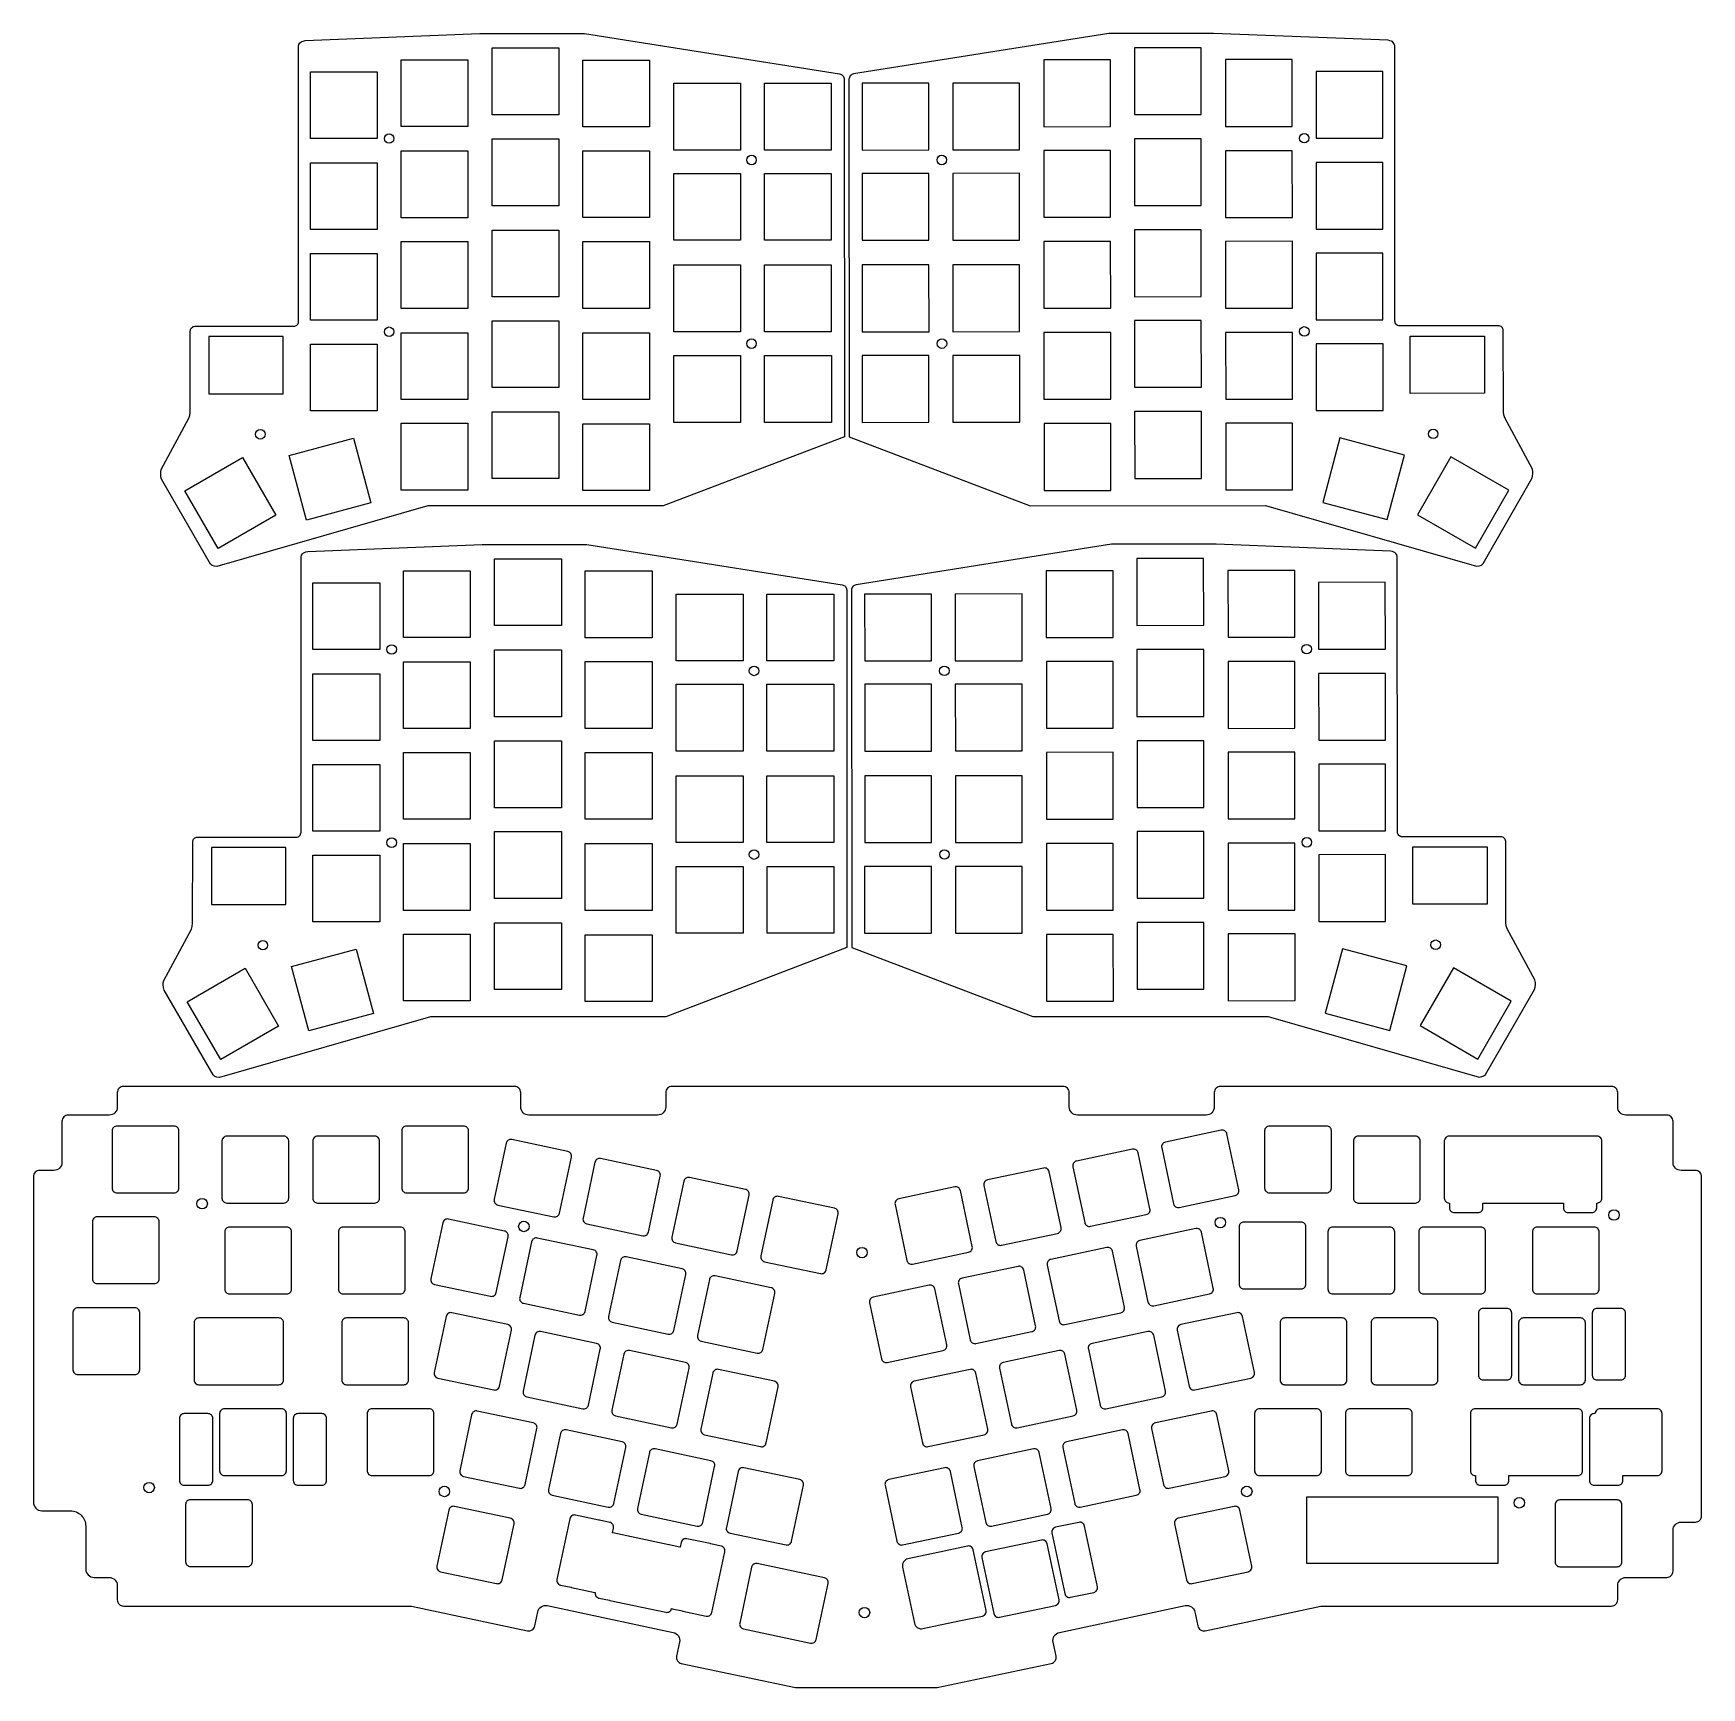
# Model space of a CAD drawing. Extents: x 4 to 354, y 2 to 349.
import ezdxf

# ---------------------------------------------------------------- set-up
doc = ezdxf.new("R2010")
doc.units = 0
doc.header["$MEASUREMENT"] = 0
doc.layers.get('0').update_dxf_attribs({"linetype": 'CONTINUOUS'})
doc.layers.add('BLACK', color=7, linetype='CONTINUOUS')

msp = doc.modelspace()

# ---------------------------------------------------------------- linework, layer by layer
at = {"color": 1, "linetype": 'Continuous'}
for points in [[(223.32, 122.47, -0.414214), (221.62, 124.17), (221.62, 127.17, 0.414214), (220.32, 128.47), (138.28, 128.47, 0.414214), (136.98, 127.17), (136.98, 124.17, -0.414214), (135.28, 122.47), (108.28, 122.47, -0.414214), (106.58, 124.17), (106.58, 127.17, 0.414214), (105.28, 128.47), (23.28, 128.47, 0.414214), (21.98, 127.17), (21.98, 124.17, -0.414214), (20.28, 122.47), (11.68, 122.47, 0.414214), (10.38, 121.17), (10.38, 112.57, -0.414214), (8.68, 110.87), (5.68, 110.87, 0.414214), (4.38, 109.57), (4.38, 41.3, 0.414214), (6.18, 39.5), (12.15, 39.5, -0.414214), (15.35, 36.3), (15.35, 27.33, 0.414214), (17.15, 25.53), (20.28, 25.53, -0.414214), (21.98, 23.83), (21.98, 20.83, 0.414214), (23.28, 19.53), (83.71, 19.53), (107.98, 14.37, 0.414214), (109.52, 15.37), (110.14, 18.31, -0.414214), (112.16, 19.62), (138.57, 14, -0.414214), (139.88, 11.99), (139.25, 9.05, 0.414214), (140.25, 7.51), (164.17, 2.43), (193.93, 2.43), (217.85, 7.51, 0.414214), (218.85, 9.05), (218.22, 11.99, -0.414214), (219.53, 14), (245.94, 19.62, -0.414214), (247.96, 18.31), (248.58, 15.37, 0.414214), (250.13, 14.37), (274.39, 19.53), (335.32, 19.53, 0.414214), (336.62, 20.83), (336.62, 23.83, -0.414214), (338.32, 25.53), (346.92, 25.53, 0.414214), (348.22, 26.83), (348.22, 35.43, -0.414214), (349.92, 37.13), (352.92, 37.13, 0.414214), (354.22, 38.43), (354.22, 109.57, 0.414214), (352.92, 110.87), (349.92, 110.87, -0.414214), (348.22, 112.57), (348.22, 121.17, 0.414214), (346.92, 122.47), (338.32, 122.47, -0.414214), (336.62, 124.17), (336.62, 127.17, 0.414214), (335.32, 128.47), (253.32, 128.47, 0.414214), (252.02, 127.17), (252.02, 124.17, -0.414214), (250.32, 122.47)], [(33.91, 120.17), (21.91, 120.17, 0.414214), (20.91, 119.17), (20.91, 107.17, 0.414214), (21.91, 106.17), (33.91, 106.17, 0.414214), (34.91, 107.17), (34.91, 119.17, 0.414214)], [(94.62, 120.17), (82.62, 120.17, 0.414214), (81.62, 119.17), (81.62, 107.17, 0.414214), (82.62, 106.17), (94.62, 106.17, 0.414214), (95.62, 107.17), (95.62, 119.17, 0.414214)], [(253.49, 119.29), (241.76, 116.79, 0.414214), (240.99, 115.6), (243.48, 103.87, 0.414214), (244.67, 103.1), (256.4, 105.59, 0.414214), (257.18, 106.78), (254.68, 118.52, 0.414214)], [(275.58, 120.17), (263.58, 120.17, 0.414214), (262.58, 119.17), (262.58, 107.17, 0.414214), (263.58, 106.17), (275.58, 106.17, 0.414214), (276.58, 107.17), (276.58, 119.17, 0.414214)], [(56.93, 118.03), (44.93, 118.03, 0.414214), (43.93, 117.03), (43.93, 105.03, 0.414214), (44.93, 104.03), (56.93, 104.03, 0.414214), (57.93, 105.03), (57.93, 117.03, 0.414214)], [(75.98, 118.03), (63.98, 118.03, 0.414214), (62.98, 117.03), (62.98, 105.03, 0.414214), (63.98, 104.03), (75.98, 104.03, 0.414214), (76.98, 105.03), (76.98, 117.03, 0.414214)], [(116.44, 114.81), (104.71, 117.31, 0.414214), (103.52, 116.54), (101.03, 104.8, 0.414214), (101.8, 103.61), (113.53, 101.12, 0.414214), (114.72, 101.89), (117.22, 113.62, 0.414214)], [(294.21, 118.03), (282.21, 118.03, 0.414214), (281.21, 117.03), (281.21, 105.03, 0.414214), (282.21, 104.03), (294.21, 104.03, 0.414214), (295.21, 105.03), (295.21, 117.03, 0.414214)], [(302.35, 102.03), (307.35, 102.03, 0.414214), (308.35, 103.03), (308.35, 104.03), (325.22, 104.03), (325.22, 103.03, 0.414214), (326.22, 102.03), (331.22, 102.03, 0.414214), (332.22, 103.03), (332.22, 104.03), (332.31, 104.03, 0.414214), (333.31, 105.03), (333.31, 117.03, 0.414214), (332.31, 118.03), (301.26, 118.03, 0.414214), (300.26, 117.03), (300.26, 105.03, 0.414214), (301.26, 104.03), (301.35, 104.03), (301.35, 103.03, 0.414214)], [(135.08, 110.85), (123.34, 113.34, 0.414214), (122.15, 112.57), (119.66, 100.84, 0.414214), (120.43, 99.65), (132.17, 97.16, 0.414214), (133.35, 97.93), (135.85, 109.66, 0.414214)], [(234.86, 115.32), (223.12, 112.83, 0.414214), (222.35, 111.64), (224.85, 99.91, 0.414214), (226.03, 99.14), (237.77, 101.63, 0.414214), (238.54, 102.82), (236.05, 114.55, 0.414214)], [(153.71, 106.89), (141.97, 109.38, 0.414214), (140.79, 108.61), (138.29, 96.88, 0.414214), (139.06, 95.69), (150.8, 93.19, 0.414214), (151.99, 93.97), (154.48, 105.7, 0.414214)], [(216.23, 111.36), (204.49, 108.87, 0.414214), (203.72, 107.68), (206.21, 95.95, 0.414214), (207.4, 95.17), (219.14, 97.67, 0.414214), (219.91, 98.86), (217.41, 110.59, 0.414214)], [(172.35, 102.93), (160.61, 105.42, 0.414214), (159.42, 104.65), (156.93, 92.92, 0.414214), (157.7, 91.73), (169.44, 89.23, 0.414214), (170.62, 90), (173.12, 101.74, 0.414214)], [(197.59, 107.4), (185.86, 104.91, 0.414214), (185.08, 103.72), (187.58, 91.98, 0.414214), (188.77, 91.21), (200.5, 93.71, 0.414214), (201.27, 94.9), (198.78, 106.63, 0.414214)], [(29.75, 101.12), (17.75, 101.12, 0.414214), (16.75, 100.12), (16.75, 88.12, 0.414214), (17.75, 87.12), (29.75, 87.12, 0.414214), (30.75, 88.12), (30.75, 100.12, 0.414214)], [(57.53, 98.98), (45.53, 98.98, 0.414214), (44.53, 97.98), (44.53, 85.98, 0.414214), (45.53, 84.98), (57.53, 84.98, 0.414214), (58.53, 85.98), (58.53, 97.98, 0.414214)], [(81.34, 98.98), (69.34, 98.98, 0.414214), (68.34, 97.98), (68.34, 85.98, 0.414214), (69.34, 84.98), (81.34, 84.98, 0.414214), (82.34, 85.98), (82.34, 97.98, 0.414214)], [(103.16, 98.16), (91.43, 100.66, 0.414214), (90.24, 99.89), (87.75, 88.15, 0.414214), (88.52, 86.96), (100.25, 84.47, 0.414214), (101.44, 85.24), (103.94, 96.97, 0.414214)], [(248.13, 98.68), (236.4, 96.18, 0.414214), (235.63, 94.99), (238.12, 83.26, 0.414214), (239.31, 82.49), (251.04, 84.98, 0.414214), (251.82, 86.17), (249.32, 97.91, 0.414214)], [(270.22, 100.04), (258.22, 100.04, 0.414214), (257.22, 99.04), (257.22, 87.04, 0.414214), (258.22, 86.04), (270.22, 86.04, 0.414214), (271.22, 87.04), (271.22, 99.04, 0.414214)], [(288.85, 98.98), (276.85, 98.98, 0.414214), (275.85, 97.98), (275.85, 85.98, 0.414214), (276.85, 84.98), (288.85, 84.98, 0.414214), (289.85, 85.98), (289.85, 97.98, 0.414214)], [(307.9, 98.98), (295.9, 98.98, 0.414214), (294.9, 97.98), (294.9, 85.98, 0.414214), (295.9, 84.98), (307.9, 84.98, 0.414214), (308.9, 85.98), (308.9, 97.98, 0.414214)], [(331.72, 98.98), (319.72, 98.98, 0.414214), (318.72, 97.98), (318.72, 85.98, 0.414214), (319.72, 84.98), (331.72, 84.98, 0.414214), (332.72, 85.98), (332.72, 97.98, 0.414214)], [(121.8, 94.2), (110.06, 96.69, 0.414214), (108.87, 95.92), (106.38, 84.19, 0.414214), (107.15, 83), (118.89, 80.51, 0.414214), (120.07, 81.28), (122.57, 93.01, 0.414214)], [(229.5, 94.71), (217.76, 92.22, 0.414214), (216.99, 91.03), (219.49, 79.3, 0.414214), (220.67, 78.53), (232.41, 81.02, 0.414214), (233.18, 82.21), (230.69, 93.94, 0.414214)], [(140.43, 90.24), (128.69, 92.73, 0.414214), (127.51, 91.96), (125.01, 80.23, 0.414214), (125.78, 79.04), (137.52, 76.54, 0.414214), (138.71, 77.32), (141.2, 89.05, 0.414214)], [(159.07, 86.28), (147.33, 88.77, 0.414214), (146.14, 88), (143.65, 76.27, 0.414214), (144.42, 75.08), (156.16, 72.58, 0.414214), (157.34, 73.35), (159.84, 85.09, 0.414214)], [(210.87, 90.75), (199.13, 88.26, 0.414214), (198.36, 87.07), (200.85, 75.34, 0.414214), (202.04, 74.56), (213.78, 77.06, 0.414214), (214.55, 78.25), (212.05, 89.98, 0.414214)], [(192.23, 86.79), (180.5, 84.3, 0.414214), (179.72, 83.11), (182.22, 71.37, 0.414214), (183.41, 70.6), (195.14, 73.1, 0.414214), (195.91, 74.29), (193.42, 86.02, 0.414214)], [(25.68, 82.07), (13.68, 82.07, 0.414214), (12.68, 81.07), (12.68, 69.07, 0.414214), (13.68, 68.07), (25.68, 68.07, 0.414214), (26.68, 69.07), (26.68, 81.07, 0.414214)], [(103.86, 78.53), (92.13, 81.03, 0.414214), (90.94, 80.26), (88.45, 68.52, 0.414214), (89.22, 67.33), (100.95, 64.84, 0.414214), (102.14, 65.61), (104.64, 77.34, 0.414214)], [(256.75, 81.03), (245.02, 78.53, 0.414214), (244.25, 77.34), (246.74, 65.61, 0.414214), (247.93, 64.84), (259.66, 67.33, 0.414214), (260.44, 68.52), (257.94, 80.26, 0.414214)], [(313.4, 81.93), (308.4, 81.93, 0.414214), (307.4, 80.93), (307.4, 67.93, 0.414214), (308.4, 66.93), (313.4, 66.93, 0.414214), (314.4, 67.93), (314.4, 80.93, 0.414214)], [(337.28, 81.93), (332.28, 81.93, 0.414214), (331.28, 80.93), (331.28, 67.93, 0.414214), (332.28, 66.93), (337.28, 66.93, 0.414214), (338.28, 67.93), (338.28, 80.93, 0.414214)], [(82.04, 79.93), (70.04, 79.93, 0.414214), (69.04, 78.93), (69.04, 66.93, 0.414214), (70.04, 65.93), (82.04, 65.93, 0.414214), (83.04, 66.93), (83.04, 78.93, 0.414214)], [(122.5, 74.57), (110.76, 77.06, 0.414214), (109.57, 76.29), (107.08, 64.56, 0.414214), (107.85, 63.37), (119.59, 60.88, 0.414214), (120.77, 61.65), (123.27, 73.38, 0.414214)], [(238.12, 77.06), (226.38, 74.57, 0.414214), (225.61, 73.38), (228.11, 61.65, 0.414214), (229.29, 60.88), (241.03, 63.37, 0.414214), (241.8, 64.56), (239.31, 76.29, 0.414214)], [(278.84, 79.93), (266.84, 79.93, 0.414214), (265.84, 78.93), (265.84, 66.93, 0.414214), (266.84, 65.93), (278.84, 65.93, 0.414214), (279.84, 66.93), (279.84, 78.93, 0.414214)], [(297.89, 79.93), (285.89, 79.93, 0.414214), (284.89, 78.93), (284.89, 66.93, 0.414214), (285.89, 65.93), (297.89, 65.93, 0.414214), (298.89, 66.93), (298.89, 78.93, 0.414214)], [(328.84, 79.93), (316.84, 79.93, 0.414214), (315.84, 78.93), (315.84, 66.93, 0.414214), (316.84, 65.93), (328.84, 65.93, 0.414214), (329.84, 66.93), (329.84, 78.93, 0.414214)], [(141.13, 70.61), (129.39, 73.1, 0.414214), (128.21, 72.33), (125.71, 60.6, 0.414214), (126.48, 59.41), (138.22, 56.91, 0.414214), (139.41, 57.69), (141.9, 69.42, 0.414214)], [(219.49, 73.1), (207.75, 70.61, 0.414214), (206.98, 69.42), (209.47, 57.69, 0.414214), (210.66, 56.91), (222.4, 59.41, 0.414214), (223.17, 60.6), (220.67, 72.33, 0.414214)], [(159.77, 66.65), (148.03, 69.14, 0.414214), (146.84, 68.37), (144.35, 56.64, 0.414214), (145.12, 55.45), (156.86, 52.95, 0.414214), (158.04, 53.72), (160.54, 65.46, 0.414214)], [(200.85, 69.14), (189.12, 66.65, 0.414214), (188.34, 65.46), (190.84, 53.72, 0.414214), (192.03, 52.95), (203.76, 55.45, 0.414214), (204.53, 56.64), (202.04, 68.37, 0.414214)], [(36, 44.88), (41, 44.88, 0.414214), (42, 45.88), (42, 58.88, 0.414214), (41, 59.88), (36, 59.88, 0.414214), (35, 58.88), (35, 45.88, 0.414214)], [(56.44, 60.88), (44.44, 60.88, 0.414214), (43.44, 59.88), (43.44, 47.88, 0.414214), (44.44, 46.88), (56.44, 46.88, 0.414214), (57.44, 47.88), (57.44, 59.88, 0.414214)], [(59.88, 44.88), (64.88, 44.88, 0.414214), (65.88, 45.88), (65.88, 58.88, 0.414214), (64.88, 59.88), (59.88, 59.88, 0.414214), (58.88, 58.88), (58.88, 45.88, 0.414214)], [(87.39, 60.88), (75.39, 60.88, 0.414214), (74.39, 59.88), (74.39, 47.88, 0.414214), (75.39, 46.88), (87.39, 46.88, 0.414214), (88.39, 47.88), (88.39, 59.88, 0.414214)], [(109.21, 57.92), (97.48, 60.42, 0.414214), (96.29, 59.65), (93.8, 47.91, 0.414214), (94.57, 46.72), (106.3, 44.23, 0.414214), (107.49, 45), (109.99, 56.73, 0.414214)], [(251.39, 60.42), (239.66, 57.92, 0.414214), (238.89, 56.73), (241.38, 45, 0.414214), (242.57, 44.23), (254.3, 46.72, 0.414214), (255.08, 47.91), (252.58, 59.65, 0.414214)], [(273.48, 60.88), (261.48, 60.88, 0.414214), (260.48, 59.88), (260.48, 47.88, 0.414214), (261.48, 46.88), (273.48, 46.88, 0.414214), (274.48, 47.88), (274.48, 59.88, 0.414214)], [(292.53, 60.88), (280.53, 60.88, 0.414214), (279.53, 59.88), (279.53, 47.88, 0.414214), (280.53, 46.88), (292.53, 46.88, 0.414214), (293.53, 47.88), (293.53, 59.88, 0.414214)], [(305.73, 59.88), (305.73, 47.88, 0.414214), (306.73, 46.88), (306.81, 46.88), (306.81, 45.88, 0.414214), (307.81, 44.88), (312.81, 44.88, 0.414214), (313.81, 45.88), (313.81, 46.88), (328.25, 46.88, 0.414214), (329.25, 47.88), (329.25, 59.88, 0.414214), (328.25, 60.88), (306.73, 60.88, 0.414214)], [(331.69, 59.88, 0.414214), (330.69, 58.88), (330.69, 45.88, 0.414214), (331.69, 44.88), (336.69, 44.88, 0.414214), (337.69, 45.88), (337.69, 46.88), (344.92, 46.88, 0.414214), (345.92, 47.88), (345.92, 59.88, 0.414214), (344.92, 60.88), (332.92, 60.88, 0.414214), (331.92, 59.88)], [(127.85, 53.96), (116.11, 56.45, 0.414214), (114.92, 55.68), (112.43, 43.95, 0.414214), (113.2, 42.76), (124.94, 40.27, 0.414214), (126.12, 41.04), (128.62, 52.77, 0.414214)], [(232.76, 56.45), (221.02, 53.96, 0.414214), (220.25, 52.77), (222.75, 41.04, 0.414214), (223.93, 40.27), (235.67, 42.76, 0.414214), (236.44, 43.95), (233.95, 55.68, 0.414214)], [(146.48, 50), (134.74, 52.49, 0.414214), (133.56, 51.72), (131.06, 39.99, 0.414214), (131.83, 38.8), (143.57, 36.3, 0.414214), (144.76, 37.08), (147.25, 48.81, 0.414214)], [(214.13, 52.49), (202.39, 50, 0.414214), (201.62, 48.81), (204.11, 37.08, 0.414214), (205.3, 36.3), (217.04, 38.8, 0.414214), (217.81, 39.99), (215.31, 51.72, 0.414214)], [(165.12, 46.04), (153.38, 48.53, 0.414214), (152.19, 47.76), (149.7, 36.03, 0.414214), (150.47, 34.84), (162.21, 32.34, 0.414214), (163.39, 33.11), (165.89, 44.85, 0.414214)], [(195.49, 48.53), (183.76, 46.04, 0.414214), (182.98, 44.85), (185.48, 33.11, 0.414214), (186.67, 32.34), (198.4, 34.84, 0.414214), (199.17, 36.03), (196.68, 47.76, 0.414214)], [(49.3, 41.83), (37.3, 41.83, 0.414214), (36.3, 40.83), (36.3, 28.83, 0.414214), (37.3, 27.83), (49.3, 27.83, 0.414214), (50.3, 28.83), (50.3, 40.83, 0.414214)], [(104.4, 37.93), (92.67, 40.43, 0.414214), (91.48, 39.66), (88.99, 27.92, 0.414214), (89.76, 26.73), (101.49, 24.24, 0.414214), (102.68, 25.01), (105.18, 36.74, 0.414214)], [(117.24, 23.44), (122.13, 22.4, 0.023636), (122.22, 22.39, 0.41417), (122.99, 21.2), (125.19, 20.74, 0.024024), (125.29, 20.71), (137.02, 18.22, 0.414214), (138.21, 18.99), (138.21, 19, 0.024893), (138.31, 18.97), (140.48, 18.51, 0.029842), (140.59, 18.48), (145.49, 17.44, 0.414214), (146.67, 18.21), (149.37, 30.93, 0.414214), (148.6, 32.11), (146.43, 32.57, 0.029842), (146.32, 32.61), (141.43, 33.65, 0.414214), (140.24, 32.87), (140.03, 31.88, 0.024893), (139.93, 31.91), (137.74, 32.38, 0.024024), (137.64, 32.4), (125.91, 34.9, 0.023636), (125.81, 34.91), (126.02, 35.89, 0.414214), (125.25, 37.08), (123.08, 37.54, 0.029842), (122.96, 37.57), (118.07, 38.61, 0.414214), (116.89, 37.84), (114.18, 25.12, 0.414214), (114.95, 23.94), (117.13, 23.48, 0.029842)], [(256.2, 40.43), (244.47, 37.93, 0.414214), (243.7, 36.74), (246.19, 25.01, 0.414214), (247.38, 24.24), (259.11, 26.73, 0.414214), (259.89, 27.92), (257.39, 39.66, 0.414214)], [(336.48, 41.78), (324.48, 41.78, 0.414214), (323.48, 40.78), (323.48, 28.78, 0.414214), (324.48, 27.78), (336.48, 27.78, 0.414214), (337.48, 28.78), (337.48, 40.78, 0.414214)], [(223.63, 37.08), (218.74, 36.04, 0.414214), (217.97, 34.85), (220.67, 22.13, 0.414214), (221.86, 21.36), (226.75, 22.4, 0.414214), (227.52, 23.59), (224.82, 36.31, 0.414214)], [(198.51, 16.4), (203.4, 17.44, 0.414214), (204.17, 18.63), (201.46, 31.34, 0.414214), (200.28, 32.11), (195.39, 31.07), (187.79, 29.46, 0.414214), (186.64, 27.68), (189.13, 15.94, 0.414214), (190.91, 14.79)], [(215.79, 33.37), (204.06, 30.87, 0.414214), (203.29, 29.68), (205.78, 17.95, 0.414214), (206.97, 17.18), (218.7, 19.67, 0.414214), (219.48, 20.86), (216.98, 32.6, 0.414214)], [(170.25, 25.47), (156.19, 28.46, 0.414214), (155, 27.69), (152.51, 15.95, 0.414214), (153.28, 14.77), (167.34, 11.78, 0.414214), (168.53, 12.55), (171.03, 24.28, 0.414214)]]:
    msp.add_lwpolyline(points, format="xyb", close=True, dxfattribs=at)
for points in [[(51.08, 79.93), (39.08, 79.93, 0.414214), (38.08, 78.93), (38.08, 66.93, 0.414214), (39.08, 65.93), (51.08, 65.93)], [(43.84, 65.93), (55.84, 65.93, 0.414214), (56.84, 66.93), (56.84, 78.93, 0.414214), (55.84, 79.93), (43.84, 79.93)]]:
    msp.add_lwpolyline(points, format="xyb", dxfattribs=at)
msp.add_lwpolyline([(311.46, 28.46), (271.46, 28.46), (271.46, 42.46), (311.46, 42.46)], close=True, dxfattribs=at)
for centre in [(39.77, 103.89), (335.84, 101.51), (107.24, 99.12), (253.29, 99.92), (178.15, 93.63), (28.65, 44.36), (90.57, 43.56), (258.84, 43.56), (315.99, 41.18), (178.67, 18.16)]:
    msp.add_circle(centre, 1.1, dxfattribs=at)
at = {"layer": 'BLACK', "color": 1, "linetype": 'Continuous'}
for points in [[(58.98, 287.83, 0.414214), (59.98, 288.83), (59.98, 346.59), (60.08, 346.93), (60.28, 347.23), (60.48, 347.43), (60.68, 347.53), (60.98, 347.63), (61.38, 347.73), (97.98, 349.19), (119.93, 349.19), (173.45, 340.74), (173.66, 340.69), (173.84, 340.61), (174.01, 340.49)], [(290.9, 287.92, -0.414214), (289.9, 288.92), (289.86, 346.67), (289.76, 347.01), (289.56, 347.31), (289.36, 347.51), (289.16, 347.61), (288.86, 347.71), (288.46, 347.81), (251.86, 349.24), (229.91, 349.23), (176.39, 340.74), (176.19, 340.69), (176, 340.61), (175.84, 340.49)], [(31.13, 256.29), (31.08, 256.89), (31.08, 257.29), (31.18, 257.79), (36.98, 268.54), (37.18, 269.14), (37.26, 269.79), (37.28, 286.83, -0.414214), (38.28, 287.83), (58.98, 287.83)], [(318.78, 256.39), (318.83, 256.99), (318.83, 257.39), (318.72, 257.89), (312.92, 268.64), (312.72, 269.24), (312.64, 269.89), (312.6, 286.93, 0.414214), (311.6, 287.93), (290.9, 287.92)], [(59.51, 180.73, 0.414214), (60.51, 181.73), (60.51, 239.48), (60.61, 239.83), (60.81, 240.13), (61.01, 240.33), (61.21, 240.43), (61.51, 240.53), (61.91, 240.63), (98.51, 242.08), (120.46, 242.08), (173.98, 233.64), (174.19, 233.59), (174.37, 233.5), (174.54, 233.39)], [(291.43, 180.81, -0.414214), (290.43, 181.81), (290.39, 239.56), (290.29, 239.91), (290.09, 240.21), (289.89, 240.41), (289.69, 240.51), (289.39, 240.61), (288.99, 240.71), (252.39, 242.14), (230.44, 242.12), (176.92, 233.64), (176.72, 233.59), (176.53, 233.5), (176.37, 233.39)], [(31.66, 149.18), (31.61, 149.78), (31.61, 150.18), (31.71, 150.68), (37.51, 161.43), (37.71, 162.03), (37.78, 162.68), (37.81, 179.73, -0.414214), (38.81, 180.73), (59.51, 180.73)], [(319.31, 149.29), (319.35, 149.89), (319.35, 150.29), (319.25, 150.79), (313.45, 161.53), (313.25, 162.13), (313.17, 162.78), (313.13, 179.83, 0.414214), (312.13, 180.83), (291.43, 180.81)]]:
    msp.add_lwpolyline(points, format="xyb", dxfattribs=at)
for points in [[(95.48, 329.69), (81.48, 329.69), (81.48, 343.69), (95.48, 343.69)], [(114.58, 332.19), (100.58, 332.19), (100.58, 346.19), (114.58, 346.19)], [(133.58, 329.65), (119.58, 329.65), (119.58, 343.65), (133.58, 343.65)], [(216.27, 329.68), (230.27, 329.69), (230.26, 343.69), (216.26, 343.68)], [(235.27, 332.23), (249.27, 332.24), (249.26, 346.24), (235.26, 346.23)], [(254.37, 329.74), (268.37, 329.75), (268.36, 343.75), (254.36, 343.74)], [(76.48, 327.19), (62.48, 327.19), (62.48, 341.19), (76.48, 341.19)], [(273.37, 327.26), (287.37, 327.27), (287.36, 341.27), (273.36, 341.26)], [(152.68, 324.79), (138.68, 324.79), (138.68, 338.79), (152.68, 338.79)], [(171.68, 324.79), (157.68, 324.79), (157.68, 338.79), (171.68, 338.79)], [(178.18, 324.79), (192.18, 324.8), (192.17, 338.8), (178.17, 338.79)], [(197.18, 324.8), (211.18, 324.81), (211.17, 338.81), (197.17, 338.8)], [(114.58, 313.1), (100.58, 313.1), (100.58, 327.1), (114.58, 327.1)], [(235.29, 313.14), (249.29, 313.15), (249.27, 327.15), (235.27, 327.14)], [(76.48, 308.09), (62.48, 308.09), (62.48, 322.09), (76.48, 322.09)], [(95.48, 310.59), (81.48, 310.59), (81.48, 324.59), (95.48, 324.59)], [(133.58, 310.65), (119.58, 310.65), (119.58, 324.65), (133.58, 324.65)], [(216.29, 310.68), (230.29, 310.69), (230.28, 324.69), (216.28, 324.68)], [(254.39, 310.64), (268.39, 310.65), (268.38, 324.65), (254.38, 324.64)], [(273.39, 308.16), (287.39, 308.17), (287.38, 322.17), (273.38, 322.16)], [(152.68, 305.89), (138.68, 305.89), (138.68, 319.89), (152.68, 319.89)], [(171.68, 305.89), (157.68, 305.89), (157.68, 319.89), (171.68, 319.89)], [(178.19, 305.89), (192.19, 305.9), (192.18, 319.9), (178.18, 319.89)], [(197.19, 305.9), (211.19, 305.91), (211.18, 319.91), (197.18, 319.9)], [(114.58, 294), (100.58, 294), (100.58, 308), (114.58, 308)], [(235.3, 294.04), (249.3, 294.05), (249.29, 308.05), (235.29, 308.04)], [(95.48, 291.59), (81.48, 291.59), (81.48, 305.59), (95.48, 305.59)], [(133.58, 291.59), (119.58, 291.59), (119.58, 305.59), (133.58, 305.59)], [(216.3, 291.62), (230.3, 291.63), (230.29, 305.63), (216.29, 305.62)], [(254.4, 291.64), (268.4, 291.65), (268.39, 305.65), (254.39, 305.64)], [(76.48, 289.09), (62.48, 289.09), (62.48, 303.09), (76.48, 303.09)], [(273.4, 289.16), (287.4, 289.17), (287.39, 303.17), (273.39, 303.16)], [(152.68, 286.69), (138.68, 286.69), (138.68, 300.69), (152.68, 300.69)], [(171.68, 286.69), (157.68, 286.69), (157.68, 300.69), (171.68, 300.69)], [(178.2, 286.69), (192.2, 286.7), (192.19, 300.7), (178.19, 300.69)], [(197.2, 286.7), (211.2, 286.71), (211.19, 300.71), (197.19, 300.7)], [(114.58, 275), (100.58, 275), (100.58, 289), (114.58, 289)], [(235.31, 275.04), (249.31, 275.05), (249.3, 289.05), (235.3, 289.04)], [(56.78, 279.69), (56.78, 285.69), (41.18, 285.69), (41.18, 273.69), (56.78, 273.69)], [(76.48, 270.09), (62.48, 270.09), (62.48, 284.09), (76.48, 284.09)], [(95.48, 272.49), (81.48, 272.49), (81.48, 286.49), (95.48, 286.49)], [(133.58, 272.49), (119.58, 272.49), (119.58, 286.49), (133.58, 286.49)], [(216.31, 272.52), (230.31, 272.53), (230.3, 286.53), (216.3, 286.52)], [(254.41, 272.54), (268.41, 272.55), (268.4, 286.55), (254.4, 286.54)], [(273.42, 270.16), (287.42, 270.17), (287.41, 284.17), (273.41, 284.16)], [(293.11, 279.77), (293.1, 285.77), (308.7, 285.78), (308.71, 273.78), (293.11, 273.77)], [(152.68, 267.69), (138.68, 267.69), (138.68, 281.69), (152.68, 281.69)], [(171.73, 267.69), (157.73, 267.69), (157.73, 281.69), (171.73, 281.69)], [(178.17, 267.69), (192.17, 267.7), (192.16, 281.7), (178.16, 281.69)], [(197.22, 267.7), (211.22, 267.71), (211.21, 281.71), (197.21, 281.7)], [(114.58, 255.9), (100.58, 255.9), (100.58, 269.9), (114.58, 269.9)], [(235.33, 255.94), (249.33, 255.95), (249.32, 269.95), (235.32, 269.94)], [(95.48, 253.49), (81.48, 253.49), (81.48, 267.49), (95.48, 267.49)], [(133.58, 253.39), (119.58, 253.39), (119.58, 267.39), (133.58, 267.39)], [(216.33, 253.42), (230.33, 253.43), (230.32, 267.43), (216.32, 267.42)], [(254.43, 253.54), (268.43, 253.55), (268.42, 267.55), (254.42, 267.54)], [(58.01, 260.74), (71.53, 264.36), (75.15, 250.84), (61.63, 247.21)], [(291.9, 260.82), (278.37, 264.43), (274.76, 250.91), (288.28, 247.3)], [(48.25, 260.35), (55.25, 248.23), (43.13, 241.23), (36.13, 253.35)], [(301.65, 260.44), (294.66, 248.31), (306.79, 241.32), (313.78, 253.45)], [(115.11, 225.08), (101.11, 225.08), (101.11, 239.08), (115.11, 239.08)], [(235.8, 225.13), (249.8, 225.14), (249.79, 239.14), (235.79, 239.13)], [(96.01, 222.58), (82.01, 222.58), (82.01, 236.58), (96.01, 236.58)], [(134.11, 222.54), (120.11, 222.54), (120.11, 236.54), (134.11, 236.54)], [(216.8, 222.57), (230.8, 222.58), (230.79, 236.58), (216.79, 236.57)], [(254.9, 222.64), (268.9, 222.65), (268.89, 236.65), (254.89, 236.64)], [(77.01, 220.08), (63.01, 220.08), (63.01, 234.08), (77.01, 234.08)], [(153.21, 217.68), (139.21, 217.68), (139.21, 231.68), (153.21, 231.68)], [(172.21, 217.68), (158.21, 217.68), (158.21, 231.68), (172.21, 231.68)], [(178.71, 217.68), (192.71, 217.69), (192.7, 231.69), (178.7, 231.68)], [(197.71, 217.7), (211.71, 217.71), (211.7, 231.71), (197.7, 231.7)], [(273.9, 220.15), (287.9, 220.16), (287.89, 234.16), (273.89, 234.15)], [(96.01, 203.48), (82.01, 203.48), (82.01, 217.48), (96.01, 217.48)], [(115.11, 205.99), (101.11, 205.99), (101.11, 219.99), (115.11, 219.99)], [(134.11, 203.54), (120.11, 203.54), (120.11, 217.54), (134.11, 217.54)], [(216.82, 203.57), (230.82, 203.58), (230.81, 217.58), (216.81, 217.57)], [(235.81, 206.04), (249.81, 206.05), (249.8, 220.05), (235.8, 220.04)], [(254.92, 203.54), (268.92, 203.55), (268.91, 217.55), (254.91, 217.54)], [(77.01, 200.98), (63.01, 200.98), (63.01, 214.98), (77.01, 214.98)], [(273.92, 201.05), (287.92, 201.06), (287.91, 215.06), (273.91, 215.05)], [(153.21, 198.78), (139.21, 198.78), (139.21, 212.78), (153.21, 212.78)], [(172.21, 198.78), (158.21, 198.78), (158.21, 212.78), (172.21, 212.78)], [(178.72, 198.78), (192.72, 198.79), (192.71, 212.79), (178.71, 212.78)], [(197.72, 198.8), (211.72, 198.81), (211.71, 212.81), (197.71, 212.8)], [(115.11, 186.89), (101.11, 186.89), (101.11, 200.89), (115.11, 200.89)], [(235.83, 186.94), (249.83, 186.95), (249.82, 200.95), (235.82, 200.94)], [(77.01, 181.98), (63.01, 181.98), (63.01, 195.98), (77.01, 195.98)], [(96.01, 184.48), (82.01, 184.48), (82.01, 198.48), (96.01, 198.48)], [(134.11, 184.48), (120.11, 184.48), (120.11, 198.48), (134.11, 198.48)], [(216.83, 184.51), (230.83, 184.52), (230.82, 198.52), (216.82, 198.51)], [(254.93, 184.54), (268.93, 184.55), (268.92, 198.55), (254.92, 198.54)], [(273.93, 182.05), (287.93, 182.06), (287.92, 196.06), (273.92, 196.05)], [(153.21, 179.58), (139.21, 179.58), (139.21, 193.58), (153.21, 193.58)], [(172.21, 179.58), (158.21, 179.58), (158.21, 193.58), (172.21, 193.58)], [(178.73, 179.58), (192.73, 179.59), (192.72, 193.59), (178.72, 193.58)], [(197.73, 179.6), (211.73, 179.61), (211.72, 193.61), (197.72, 193.6)], [(235.84, 167.94), (249.84, 167.95), (249.83, 181.95), (235.83, 181.94)], [(57.31, 172.58), (57.31, 178.58), (41.71, 178.58), (41.71, 166.58), (57.31, 166.58)], [(96.01, 165.38), (82.01, 165.38), (82.01, 179.38), (96.01, 179.38)], [(115.11, 167.89), (101.11, 167.89), (101.11, 181.89), (115.11, 181.89)], [(134.11, 165.38), (120.11, 165.38), (120.11, 179.38), (134.11, 179.38)], [(216.84, 165.41), (230.84, 165.42), (230.83, 179.42), (216.83, 179.41)], [(254.94, 165.44), (268.94, 165.45), (268.93, 179.45), (254.93, 179.44)], [(293.64, 172.67), (293.63, 178.67), (309.23, 178.68), (309.24, 166.68), (293.64, 166.67)], [(77.01, 162.98), (63.01, 162.98), (63.01, 176.98), (77.01, 176.98)], [(273.95, 163.05), (287.95, 163.06), (287.93, 177.06), (273.93, 177.05)], [(153.21, 160.58), (139.21, 160.58), (139.21, 174.58), (153.21, 174.58)], [(172.26, 160.58), (158.26, 160.58), (158.26, 174.58), (172.26, 174.58)], [(178.7, 160.58), (192.7, 160.59), (192.69, 174.59), (178.69, 174.58)], [(197.75, 160.6), (211.75, 160.61), (211.74, 174.61), (197.74, 174.6)], [(115.11, 148.79), (101.11, 148.79), (101.11, 162.79), (115.11, 162.79)], [(235.86, 148.84), (249.86, 148.85), (249.85, 162.85), (235.85, 162.84)], [(96.01, 146.38), (82.01, 146.38), (82.01, 160.38), (96.01, 160.38)], [(134.11, 146.28), (120.11, 146.28), (120.11, 160.28), (134.11, 160.28)], [(216.86, 146.31), (230.86, 146.32), (230.85, 160.32), (216.85, 160.31)], [(254.96, 146.44), (268.96, 146.45), (268.95, 160.45), (254.95, 160.44)], [(58.54, 153.63), (72.06, 157.26), (75.68, 143.73), (62.16, 140.11)], [(292.42, 153.72), (278.9, 157.33), (275.29, 143.8), (288.81, 140.19)], [(48.78, 153.24), (55.78, 141.12), (43.66, 134.12), (36.66, 146.24)], [(302.18, 153.34), (295.19, 141.21), (307.32, 134.22), (314.31, 146.34)]]:
    msp.add_lwpolyline(points, close=True, dxfattribs=at)
for points in [[(174.01, 340.49), (174.15, 340.35), (174.26, 340.19), (174.35, 340.01), (174.4, 339.81), (174.42, 339.61), (174.45, 264.69), (136.48, 250.19), (87.13, 250.19)], [(175.84, 340.49), (175.7, 340.35), (175.58, 340.19), (175.5, 340.01), (175.44, 339.81), (175.42, 339.61), (175.45, 264.69), (213.43, 250.21), (262.78, 250.25)], [(87.13, 250.19), (42.88, 237.44), (42.33, 237.54), (41.88, 237.69), (41.53, 237.99), (31.28, 255.79), (31.13, 256.29)], [(262.78, 250.25), (307.04, 237.53), (307.59, 237.63), (308.04, 237.78), (308.39, 238.08), (318.63, 255.89), (318.78, 256.39)], [(174.54, 233.39), (174.68, 233.25), (174.79, 233.08), (174.88, 232.9), (174.93, 232.71), (174.95, 232.5), (174.98, 157.58), (137.01, 143.08), (87.66, 143.08)], [(176.37, 233.39), (176.23, 233.25), (176.11, 233.08), (176.02, 232.9), (175.97, 232.71), (175.95, 232.5), (175.98, 157.58), (213.96, 143.11), (263.31, 143.15)], [(87.66, 143.08), (43.41, 130.33), (42.86, 130.43), (42.41, 130.58), (42.06, 130.88), (31.81, 148.68), (31.66, 149.18)], [(263.31, 143.15), (307.57, 130.43), (308.12, 130.53), (308.57, 130.68), (308.92, 130.98), (319.16, 148.79), (319.31, 149.29)]]:
    msp.add_lwpolyline(points, dxfattribs=at)
at = {"layer": 'BLACK', "color": 1}
for centre in [(78.98, 327.19), (270.88, 327.26), (154.98, 322.69), (194.88, 322.7), (78.98, 286.69), (270.9, 286.76), (154.98, 284.19), (194.91, 284.2), (51.98, 265.19), (297.92, 265.28), (79.51, 220.08), (271.4, 220.15), (155.51, 215.58), (195.41, 215.6), (79.51, 179.58), (271.43, 179.65), (155.51, 177.08), (195.44, 177.1), (52.51, 158.08), (298.45, 158.17)]:
    msp.add_circle(centre, 1, dxfattribs=at)

doc.saveas('drawing.dxf')
